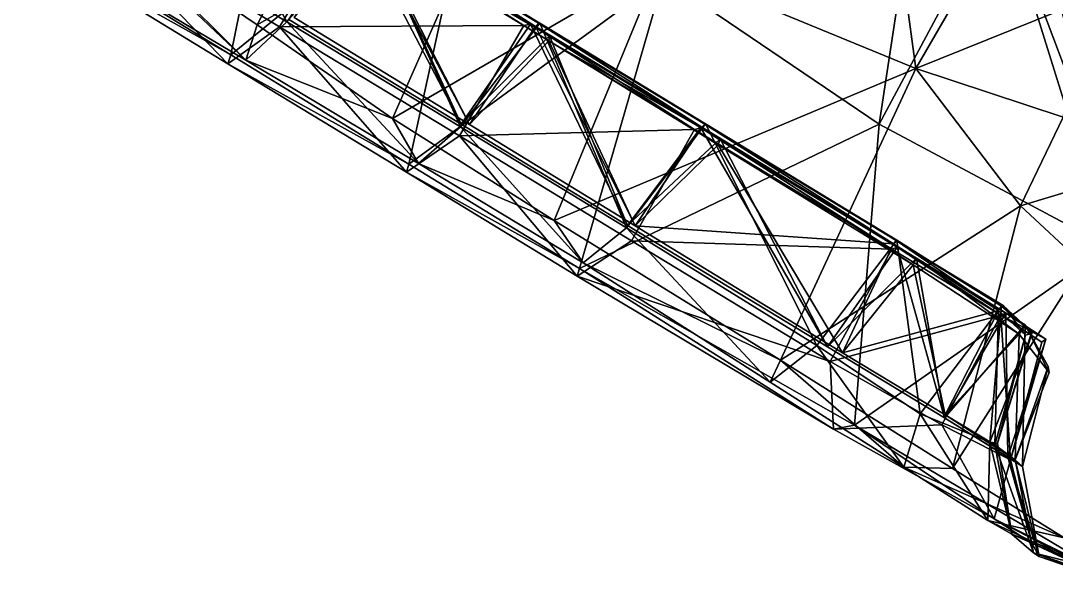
# Model space of a CAD drawing. Extents: x -4.77 to 4.77, y -2.48 to 3.3.
# Drawn here: x -2.607 to -1.952, y 0.219 to 0.576 of the extents above; entities that cross this region are included whole.
import ezdxf

# ---------------------------------------------------------------- set-up
doc = ezdxf.new("R2010")
doc.units = 0

msp = doc.modelspace()

# ---------------------------------------------------------------- linework, layer by layer
for points in [[(-2.43252, 0.75995, -0.98002), (-2.47429, 0.55414, -0.81998), (-2.60515, 0.63453, -0.81454)], [(-2.43252, 0.75995, 0.98002), (-2.60515, 0.63453, 0.81454), (-2.47429, 0.55414, 0.81998)], [(-2.31887, 0.68039, -0.97845), (-2.47429, 0.55414, -0.81998), (-2.43252, 0.75995, -0.98002)], [(-2.31887, 0.68039, 0.97845), (-2.43252, 0.75995, 0.98002), (-2.47429, 0.55414, 0.81998)], [(-2.43878, 0.57499, -0.23834), (-2.5663, 0.65219, -0.23908), (-2.5159, 0.71776, -0.27047)], [(-2.43878, 0.57499, 0.23834), (-2.5159, 0.71776, 0.27047), (-2.5663, 0.65219, 0.23908)], [(-2.38422, 0.71848, -0.1492), (-2.56571, 0.64646, -0.14934), (-2.45761, 0.573, -0.14946)], [(-2.38422, 0.71848, 0.1492), (-2.45761, 0.573, 0.14946), (-2.56571, 0.64646, 0.14934)], [(-2.43878, 0.57499, -0.23834), (-2.5159, 0.71776, -0.27047), (-2.38851, 0.64056, -0.27136)], [(-2.43878, 0.57499, 0.23834), (-2.38851, 0.64056, 0.27136), (-2.5159, 0.71776, 0.27047)], [(-2.45761, 0.573, -0.14946), (-2.30843, 0.6577, -0.1492), (-2.38422, 0.71848, -0.1492)], [(-2.45761, 0.573, 0.14946), (-2.38422, 0.71848, 0.1492), (-2.30843, 0.6577, 0.1492)], [(-2.20052, 0.60279, -0.98036), (-2.03738, 0.68679, -1.1115), (-2.06415, 0.51013, -0.98037)], [(-2.20052, 0.60279, 0.98036), (-2.06415, 0.51013, 0.98037), (-2.03738, 0.68679, 1.1115)], [(-2.06415, 0.51013, -0.98037), (-2.03738, 0.68679, -1.1115), (-1.98748, 0.65361, -1.1102)], [(-2.06415, 0.51013, 0.98037), (-1.98748, 0.65361, 1.1102), (-2.03738, 0.68679, 1.1115)], [(-2.31887, 0.68039, -0.97845), (-2.3616, 0.48499, -0.82462), (-2.47429, 0.55414, -0.81998)], [(-2.31887, 0.68039, 0.97845), (-2.47429, 0.55414, 0.81998), (-2.3616, 0.48499, 0.82462)], [(-2.20052, 0.60279, -0.98036), (-2.3616, 0.48499, -0.82462), (-2.31887, 0.68039, -0.97845)], [(-2.20052, 0.60279, 0.98036), (-2.31887, 0.68039, 0.97845), (-2.3616, 0.48499, 0.82462)], [(-2.04104, 0.54536, -0.15253), (-1.97142, 0.6658, -0.1762), (-2.05402, 0.64191, -0.15054)], [(-2.04104, 0.54536, 0.15253), (-2.05402, 0.64191, 0.15054), (-1.97142, 0.6658, 0.1762)], [(-2.04104, 0.54536, -0.15253), (-1.93468, 0.58829, -0.21334), (-1.97142, 0.6658, -0.1762)], [(-2.04104, 0.54536, 0.15253), (-1.97142, 0.6658, 0.1762), (-1.93468, 0.58829, 0.21334)], [(-1.91084, 0.45049, -0.9659), (-1.98748, 0.65361, -1.1102), (-1.97303, 0.66663, -1.10722)], [(-1.91084, 0.45049, 0.9659), (-1.97303, 0.66663, 1.10722), (-1.98748, 0.65361, 1.1102)], [(-1.9113, 0.59113, -0.97017), (-1.91084, 0.45049, -0.9659), (-1.97303, 0.66663, -1.10722)], [(-1.9113, 0.59113, 0.97017), (-1.97303, 0.66663, 1.10722), (-1.91084, 0.45049, 0.9659)], [(-2.45761, 0.573, -0.14946), (-2.37196, 0.51376, -0.14989), (-2.30843, 0.6577, -0.1492)], [(-2.45761, 0.573, 0.14946), (-2.30843, 0.6577, 0.1492), (-2.37196, 0.51376, 0.14989)], [(-2.20278, 0.61201, -0.1492), (-2.30843, 0.6577, -0.1492), (-2.37196, 0.51376, -0.14989)], [(-2.20278, 0.61201, 0.1492), (-2.37196, 0.51376, 0.14989), (-2.30843, 0.6577, 0.1492)], [(-2.47615, 0.5484, -0.79311), (-2.5759, 0.65208, -0.75636), (-2.60715, 0.62849, -0.78784)], [(-2.47615, 0.5484, 0.79311), (-2.60715, 0.62849, 0.78784), (-2.5759, 0.65208, 0.75636)], [(-2.46469, 0.55074, -0.20604), (-2.59161, 0.62641, -0.20695), (-2.5663, 0.65219, -0.23908)], [(-2.46469, 0.55074, 0.20604), (-2.5663, 0.65219, 0.23908), (-2.59161, 0.62641, 0.20695)], [(-2.40176, 0.64133, -0.71935), (-2.5759, 0.65208, -0.75636), (-2.44354, 0.57189, -0.76138)], [(-2.47615, 0.5484, -0.79311), (-2.44354, 0.57189, -0.76138), (-2.5759, 0.65208, -0.75636)], [(-2.40176, 0.64133, 0.71935), (-2.44354, 0.57189, 0.76138), (-2.5759, 0.65208, 0.75636)], [(-2.47615, 0.5484, 0.79311), (-2.5759, 0.65208, 0.75636), (-2.44354, 0.57189, 0.76138)], [(-2.46469, 0.55074, -0.20604), (-2.5663, 0.65219, -0.23908), (-2.43878, 0.57499, -0.23834)], [(-2.46469, 0.55074, 0.20604), (-2.43878, 0.57499, 0.23834), (-2.5663, 0.65219, 0.23908)], [(-2.06415, 0.51013, -0.98037), (-1.98748, 0.65361, -1.1102), (-1.91846, 0.43243, -0.9829)], [(-2.06415, 0.51013, 0.98037), (-1.91846, 0.43243, 0.9829), (-1.98748, 0.65361, 1.1102)], [(-1.91084, 0.45049, -0.9659), (-1.91846, 0.43243, -0.9829), (-1.98748, 0.65361, -1.1102)], [(-1.91084, 0.45049, 0.9659), (-1.98748, 0.65361, 1.1102), (-1.91846, 0.43243, 0.9829)], [(-2.56571, 0.64646, -0.14934), (-2.59161, 0.62641, -0.20695), (-2.46469, 0.55074, -0.20604)], [(-2.56571, 0.64646, 0.14934), (-2.46469, 0.55074, 0.20604), (-2.59161, 0.62641, 0.20695)], [(-2.56571, 0.64646, -0.14934), (-2.46469, 0.55074, -0.20604), (-2.45761, 0.573, -0.14946)], [(-2.56571, 0.64646, 0.14934), (-2.45761, 0.573, 0.14946), (-2.46469, 0.55074, 0.20604)], [(-2.28885, 0.5727, -0.72255), (-2.40176, 0.64133, -0.71935), (-2.44354, 0.57189, -0.76138)], [(-2.28885, 0.5727, 0.72255), (-2.44354, 0.57189, 0.76138), (-2.40176, 0.64133, 0.71935)], [(-2.32901, 0.50849, -0.23781), (-2.43878, 0.57499, -0.23834), (-2.38851, 0.64056, -0.27136)], [(-2.32901, 0.50849, 0.23781), (-2.38851, 0.64056, 0.27136), (-2.43878, 0.57499, 0.23834)], [(-2.32865, 0.51016, -0.59067), (-2.43756, 0.57641, -0.58665), (-2.3972, 0.6419, -0.63147)], [(-2.32865, 0.51016, 0.59067), (-2.3972, 0.6419, 0.63147), (-2.43756, 0.57641, 0.58665)], [(-2.3232, 0.50998, -0.40777), (-2.39149, 0.63875, -0.36407), (-2.43425, 0.57765, -0.40724)], [(-2.3232, 0.50998, 0.40777), (-2.43425, 0.57765, 0.40724), (-2.39149, 0.63875, 0.36407)], [(-2.28885, 0.5727, -0.72255), (-2.3972, 0.6419, -0.63147), (-2.40176, 0.64133, -0.71935)], [(-2.28885, 0.5727, 0.72255), (-2.40176, 0.64133, 0.71935), (-2.3972, 0.6419, 0.63147)], [(-2.32865, 0.51016, -0.59067), (-2.3972, 0.6419, -0.63147), (-2.28462, 0.57351, -0.63474)], [(-2.28885, 0.5727, -0.72255), (-2.28462, 0.57351, -0.63474), (-2.3972, 0.6419, -0.63147)], [(-2.32865, 0.51016, 0.59067), (-2.28462, 0.57351, 0.63474), (-2.3972, 0.6419, 0.63147)], [(-2.28885, 0.5727, 0.72255), (-2.3972, 0.6419, 0.63147), (-2.28462, 0.57351, 0.63474)], [(-2.38928, 0.64075, -0.31488), (-2.39149, 0.63875, -0.36407), (-2.28149, 0.57211, -0.36423)], [(-2.38928, 0.64075, 0.31488), (-2.28149, 0.57211, 0.36423), (-2.39149, 0.63875, 0.36407)], [(-2.3232, 0.50998, -0.40777), (-2.28149, 0.57211, -0.36423), (-2.39149, 0.63875, -0.36407)], [(-2.3232, 0.50998, 0.40777), (-2.39149, 0.63875, 0.36407), (-2.28149, 0.57211, 0.36423)], [(-2.27955, 0.57406, -0.3154), (-2.38851, 0.64056, -0.27136), (-2.38928, 0.64075, -0.31488)], [(-2.38928, 0.64075, -0.31488), (-2.28149, 0.57211, -0.36423), (-2.27955, 0.57406, -0.3154)], [(-2.27955, 0.57406, 0.3154), (-2.38928, 0.64075, 0.31488), (-2.38851, 0.64056, 0.27136)], [(-2.38928, 0.64075, 0.31488), (-2.27955, 0.57406, 0.3154), (-2.28149, 0.57211, 0.36423)], [(-2.32901, 0.50849, -0.23781), (-2.38851, 0.64056, -0.27136), (-2.27888, 0.57406, -0.27218)], [(-2.27955, 0.57406, -0.3154), (-2.27888, 0.57406, -0.27218), (-2.38851, 0.64056, -0.27136)], [(-2.32901, 0.50849, 0.23781), (-2.27888, 0.57406, 0.27218), (-2.38851, 0.64056, 0.27136)], [(-2.27955, 0.57406, 0.3154), (-2.38851, 0.64056, 0.27136), (-2.27888, 0.57406, 0.27218)], [(-2.20278, 0.61201, -0.1492), (-2.04104, 0.54536, -0.15253), (-2.05402, 0.64191, -0.15054)], [(-2.20278, 0.61201, 0.1492), (-2.05402, 0.64191, 0.15054), (-2.04104, 0.54536, 0.15253)], [(-2.47429, 0.55414, -0.81998), (-2.60715, 0.62849, -0.78784), (-2.60515, 0.63453, -0.81454)], [(-2.47429, 0.55414, 0.81998), (-2.60515, 0.63453, 0.81454), (-2.60715, 0.62849, 0.78784)], [(-2.32865, 0.51016, -0.59067), (-2.38541, 0.63471, -0.53161), (-2.43756, 0.57641, -0.58665)], [(-2.32865, 0.51016, 0.59067), (-2.43756, 0.57641, 0.58665), (-2.38541, 0.63471, 0.53161)], [(-2.3232, 0.50998, -0.40777), (-2.43425, 0.57765, -0.40724), (-2.38513, 0.6313, -0.43596)], [(-2.3232, 0.50998, 0.40777), (-2.38513, 0.6313, 0.43596), (-2.43425, 0.57765, 0.40724)], [(-2.27278, 0.56622, -0.53234), (-2.38513, 0.6313, -0.43596), (-2.38541, 0.63471, -0.53161)], [(-2.32865, 0.51016, -0.59067), (-2.27278, 0.56622, -0.53234), (-2.38541, 0.63471, -0.53161)], [(-2.27278, 0.56622, 0.53234), (-2.38541, 0.63471, 0.53161), (-2.38513, 0.6313, 0.43596)], [(-2.32865, 0.51016, 0.59067), (-2.38541, 0.63471, 0.53161), (-2.27278, 0.56622, 0.53234)], [(-2.3232, 0.50998, -0.40777), (-2.38513, 0.6313, -0.43596), (-2.27307, 0.56294, -0.43671)], [(-2.27278, 0.56622, -0.53234), (-2.27307, 0.56294, -0.43671), (-2.38513, 0.6313, -0.43596)], [(-2.3232, 0.50998, 0.40777), (-2.27307, 0.56294, 0.43671), (-2.38513, 0.6313, 0.43596)], [(-2.27278, 0.56622, 0.53234), (-2.38513, 0.6313, 0.43596), (-2.27307, 0.56294, 0.43671)], [(-2.47429, 0.55414, -0.81998), (-2.47615, 0.5484, -0.79311), (-2.60715, 0.62849, -0.78784)], [(-2.47429, 0.55414, 0.81998), (-2.60715, 0.62849, 0.78784), (-2.47615, 0.5484, 0.79311)], [(-2.20278, 0.61201, -0.1492), (-2.37196, 0.51376, -0.14989), (-2.2697, 0.4492, -0.15023)], [(-2.20278, 0.61201, 0.1492), (-2.2697, 0.4492, 0.15023), (-2.37196, 0.51376, 0.14989)], [(-2.2697, 0.4492, -0.15023), (-2.04104, 0.54536, -0.15253), (-2.20278, 0.61201, -0.1492)], [(-2.2697, 0.4492, 0.15023), (-2.20278, 0.61201, 0.1492), (-2.04104, 0.54536, 0.15253)], [(-2.20052, 0.60279, -0.98036), (-2.25374, 0.41879, -0.82908), (-2.3616, 0.48499, -0.82462)], [(-2.20052, 0.60279, 0.98036), (-2.3616, 0.48499, 0.82462), (-2.25374, 0.41879, 0.82908)], [(-2.06415, 0.51013, -0.98037), (-2.25374, 0.41879, -0.82908), (-2.20052, 0.60279, -0.98036)], [(-2.06415, 0.51013, 0.98037), (-2.20052, 0.60279, 0.98036), (-2.25374, 0.41879, 0.82908)], [(-1.94769, 0.51467, -0.20894), (-1.93468, 0.58829, -0.21334), (-2.04104, 0.54536, -0.15253)], [(-1.94769, 0.51467, 0.20894), (-2.04104, 0.54536, 0.15253), (-1.93468, 0.58829, 0.21334)], [(-2.36316, 0.47981, -0.79778), (-2.44354, 0.57189, -0.76138), (-2.47615, 0.5484, -0.79311)], [(-2.36316, 0.47981, 0.79778), (-2.47615, 0.5484, 0.79311), (-2.44354, 0.57189, 0.76138)], [(-2.35558, 0.48535, -0.20561), (-2.46469, 0.55074, -0.20604), (-2.43878, 0.57499, -0.23834)], [(-2.35558, 0.48535, 0.20561), (-2.43878, 0.57499, 0.23834), (-2.46469, 0.55074, 0.20604)], [(-2.37196, 0.51376, -0.14989), (-2.45761, 0.573, -0.14946), (-2.46469, 0.55074, -0.20604)], [(-2.37196, 0.51376, 0.14989), (-2.46469, 0.55074, 0.20604), (-2.45761, 0.573, 0.14946)], [(-2.28885, 0.5727, -0.72255), (-2.44354, 0.57189, -0.76138), (-2.32959, 0.50286, -0.76569)], [(-2.28885, 0.5727, 0.72255), (-2.32959, 0.50286, 0.76569), (-2.44354, 0.57189, 0.76138)], [(-2.36316, 0.47981, -0.79778), (-2.32959, 0.50286, -0.76569), (-2.44354, 0.57189, -0.76138)], [(-2.36316, 0.47981, 0.79778), (-2.44354, 0.57189, 0.76138), (-2.32959, 0.50286, 0.76569)], [(-2.35558, 0.48535, -0.20561), (-2.43878, 0.57499, -0.23834), (-2.32901, 0.50849, -0.23781)], [(-2.35558, 0.48535, 0.20561), (-2.32901, 0.50849, 0.23781), (-2.43878, 0.57499, 0.23834)], [(-2.1809, 0.5068, -0.72545), (-2.28885, 0.5727, -0.72255), (-2.32959, 0.50286, -0.76569)], [(-2.1809, 0.5068, 0.72545), (-2.32959, 0.50286, 0.76569), (-2.28885, 0.5727, 0.72255)], [(-2.22406, 0.44464, -0.23771), (-2.32901, 0.50849, -0.23781), (-2.27888, 0.57406, -0.27218)], [(-2.22406, 0.44464, 0.23771), (-2.27888, 0.57406, 0.27218), (-2.32901, 0.50849, 0.23781)], [(-2.22327, 0.44611, -0.59727), (-2.32865, 0.51016, -0.59067), (-2.28462, 0.57351, -0.63474)], [(-2.22327, 0.44611, 0.59727), (-2.28462, 0.57351, 0.63474), (-2.32865, 0.51016, 0.59067)], [(-2.2185, 0.44592, -0.40964), (-2.28149, 0.57211, -0.36423), (-2.3232, 0.50998, -0.40777)], [(-2.2185, 0.44592, 0.40964), (-2.3232, 0.50998, 0.40777), (-2.28149, 0.57211, 0.36423)], [(-2.1809, 0.5068, -0.72545), (-2.28462, 0.57351, -0.63474), (-2.28885, 0.5727, -0.72255)], [(-2.1809, 0.5068, 0.72545), (-2.28885, 0.5727, 0.72255), (-2.28462, 0.57351, 0.63474)], [(-2.22327, 0.44611, -0.59727), (-2.28462, 0.57351, -0.63474), (-2.17691, 0.50798, -0.63791)], [(-2.1809, 0.5068, -0.72545), (-2.17691, 0.50798, -0.63791), (-2.28462, 0.57351, -0.63474)], [(-2.22327, 0.44611, 0.59727), (-2.17691, 0.50798, 0.63791), (-2.28462, 0.57351, 0.63474)], [(-2.1809, 0.5068, 0.72545), (-2.28462, 0.57351, 0.63474), (-2.17691, 0.50798, 0.63791)], [(-2.27955, 0.57406, -0.3154), (-2.28149, 0.57211, -0.36423), (-2.17622, 0.50829, -0.36435)], [(-2.27955, 0.57406, 0.3154), (-2.17622, 0.50829, 0.36435), (-2.28149, 0.57211, 0.36423)], [(-2.2185, 0.44592, -0.40964), (-2.17622, 0.50829, -0.36435), (-2.28149, 0.57211, -0.36423)], [(-2.2185, 0.44592, 0.40964), (-2.28149, 0.57211, 0.36423), (-2.17622, 0.50829, 0.36435)], [(-2.17452, 0.51023, -0.31588), (-2.27888, 0.57406, -0.27218), (-2.27955, 0.57406, -0.3154)], [(-2.27955, 0.57406, -0.3154), (-2.17622, 0.50829, -0.36435), (-2.17452, 0.51023, -0.31588)], [(-2.17452, 0.51023, 0.31588), (-2.27955, 0.57406, 0.3154), (-2.27888, 0.57406, 0.27218)], [(-2.27955, 0.57406, 0.3154), (-2.17452, 0.51023, 0.31588), (-2.17622, 0.50829, 0.36435)], [(-2.22406, 0.44464, -0.23771), (-2.27888, 0.57406, -0.27218), (-2.17395, 0.51039, -0.27298)], [(-2.17452, 0.51023, -0.31588), (-2.17395, 0.51039, -0.27298), (-2.27888, 0.57406, -0.27218)], [(-2.22406, 0.44464, 0.23771), (-2.17395, 0.51039, 0.27298), (-2.27888, 0.57406, 0.27218)], [(-2.17452, 0.51023, 0.31588), (-2.27888, 0.57406, 0.27218), (-2.17395, 0.51039, 0.27298)], [(-2.22327, 0.44611, -0.59727), (-2.27278, 0.56622, -0.53234), (-2.32865, 0.51016, -0.59067)], [(-2.22327, 0.44611, 0.59727), (-2.32865, 0.51016, 0.59067), (-2.27278, 0.56622, 0.53234)], [(-2.16476, 0.50102, -0.53324), (-2.27307, 0.56294, -0.43671), (-2.27278, 0.56622, -0.53234)], [(-2.16476, 0.50102, 0.53324), (-2.27278, 0.56622, 0.53234), (-2.27307, 0.56294, 0.43671)], [(-2.22327, 0.44611, -0.59727), (-2.16476, 0.50102, -0.53324), (-2.27278, 0.56622, -0.53234)], [(-2.22327, 0.44611, 0.59727), (-2.27278, 0.56622, 0.53234), (-2.16476, 0.50102, 0.53324)], [(-2.2185, 0.44592, -0.40964), (-2.3232, 0.50998, -0.40777), (-2.27307, 0.56294, -0.43671)], [(-2.2185, 0.44592, 0.40964), (-2.27307, 0.56294, 0.43671), (-2.3232, 0.50998, 0.40777)], [(-2.2185, 0.44592, -0.40964), (-2.27307, 0.56294, -0.43671), (-2.16608, 0.49706, -0.4378)], [(-2.16476, 0.50102, -0.53324), (-2.16608, 0.49706, -0.4378), (-2.27307, 0.56294, -0.43671)], [(-2.2185, 0.44592, 0.40964), (-2.16608, 0.49706, 0.4378), (-2.27307, 0.56294, 0.43671)], [(-2.16476, 0.50102, 0.53324), (-2.27307, 0.56294, 0.43671), (-2.16608, 0.49706, 0.4378)], [(-2.3616, 0.48499, -0.82462), (-2.47615, 0.5484, -0.79311), (-2.47429, 0.55414, -0.81998)], [(-2.3616, 0.48499, 0.82462), (-2.47429, 0.55414, 0.81998), (-2.47615, 0.5484, 0.79311)], [(-2.37196, 0.51376, -0.14989), (-2.46469, 0.55074, -0.20604), (-2.35558, 0.48535, -0.20561)], [(-2.37196, 0.51376, 0.14989), (-2.35558, 0.48535, 0.20561), (-2.46469, 0.55074, 0.20604)], [(-2.3616, 0.48499, -0.82462), (-2.36316, 0.47981, -0.79778), (-2.47615, 0.5484, -0.79311)], [(-2.3616, 0.48499, 0.82462), (-2.47615, 0.5484, 0.79311), (-2.36316, 0.47981, 0.79778)], [(-2.2697, 0.4492, -0.15023), (-2.12661, 0.36092, -0.15053), (-2.04104, 0.54536, -0.15253)], [(-2.2697, 0.4492, 0.15023), (-2.04104, 0.54536, 0.15253), (-2.12661, 0.36092, 0.15053)], [(-1.97467, 0.45859, -0.18228), (-2.04104, 0.54536, -0.15253), (-2.12661, 0.36092, -0.15053)], [(-1.97467, 0.45859, 0.18228), (-2.12661, 0.36092, 0.15053), (-2.04104, 0.54536, 0.15253)], [(-1.94769, 0.51467, -0.20894), (-2.04104, 0.54536, -0.15253), (-1.97467, 0.45859, -0.18228)], [(-1.94769, 0.51467, 0.20894), (-1.97467, 0.45859, 0.18228), (-2.04104, 0.54536, 0.15253)], [(-2.2697, 0.4492, -0.15023), (-2.37196, 0.51376, -0.14989), (-2.35558, 0.48535, -0.20561)], [(-2.2697, 0.4492, 0.15023), (-2.35558, 0.48535, 0.20561), (-2.37196, 0.51376, 0.14989)], [(-1.97467, 0.45859, -0.18228), (-1.92919, 0.47213, -0.23878), (-1.94769, 0.51467, -0.20894)], [(-1.97467, 0.45859, 0.18228), (-1.94769, 0.51467, 0.20894), (-1.92919, 0.47213, 0.23878)], [(-2.25138, 0.42235, -0.20571), (-2.35558, 0.48535, -0.20561), (-2.32901, 0.50849, -0.23781)], [(-2.25138, 0.42235, 0.20571), (-2.32901, 0.50849, 0.23781), (-2.35558, 0.48535, 0.20561)], [(-2.1809, 0.5068, -0.72545), (-2.32959, 0.50286, -0.76569), (-2.22071, 0.43646, -0.76929)], [(-2.1809, 0.5068, 0.72545), (-2.22071, 0.43646, 0.76929), (-2.32959, 0.50286, 0.76569)], [(-2.25138, 0.42235, -0.20571), (-2.32901, 0.50849, -0.23781), (-2.22406, 0.44464, -0.23771)], [(-2.25138, 0.42235, 0.20571), (-2.22406, 0.44464, 0.23771), (-2.32901, 0.50849, 0.23781)], [(-2.06415, 0.51013, -0.98037), (-2.07983, 0.31965, -0.84408), (-2.25374, 0.41879, -0.82908)], [(-2.06415, 0.51013, 0.98037), (-2.25374, 0.41879, 0.82908), (-2.07983, 0.31965, 0.84408)], [(-2.10361, 0.37007, -0.23931), (-2.22406, 0.44464, -0.23771), (-2.17395, 0.51039, -0.27298)], [(-2.10361, 0.37007, 0.23931), (-2.17395, 0.51039, 0.27298), (-2.22406, 0.44464, 0.23771)], [(-2.09691, 0.36929, -0.59695), (-2.22327, 0.44611, -0.59727), (-2.17691, 0.50798, -0.63791)], [(-2.09691, 0.36929, 0.59695), (-2.17691, 0.50798, 0.63791), (-2.22327, 0.44611, 0.59727)], [(-2.05623, 0.43115, -0.72904), (-2.1809, 0.5068, -0.72545), (-2.22071, 0.43646, -0.76929)], [(-2.05623, 0.43115, 0.72904), (-2.22071, 0.43646, 0.76929), (-2.1809, 0.5068, 0.72545)], [(-2.05499, 0.43443, -0.36431), (-2.17622, 0.50829, -0.36435), (-2.2185, 0.44592, -0.40964)], [(-2.05499, 0.43443, 0.36431), (-2.2185, 0.44592, 0.40964), (-2.17622, 0.50829, 0.36435)], [(-2.05623, 0.43115, -0.72904), (-2.17691, 0.50798, -0.63791), (-2.1809, 0.5068, -0.72545)], [(-2.05623, 0.43115, 0.72904), (-2.1809, 0.5068, 0.72545), (-2.17691, 0.50798, 0.63791)], [(-2.09691, 0.36929, -0.59695), (-2.17691, 0.50798, -0.63791), (-2.05269, 0.43246, -0.64154)], [(-2.05623, 0.43115, -0.72904), (-2.05269, 0.43246, -0.64154), (-2.17691, 0.50798, -0.63791)], [(-2.09691, 0.36929, 0.59695), (-2.05269, 0.43246, 0.64154), (-2.17691, 0.50798, 0.63791)], [(-2.05623, 0.43115, 0.72904), (-2.17691, 0.50798, 0.63791), (-2.05269, 0.43246, 0.64154)], [(-2.17452, 0.51023, -0.31588), (-2.17622, 0.50829, -0.36435), (-2.05499, 0.43443, -0.36431)], [(-2.17452, 0.51023, 0.31588), (-2.05499, 0.43443, 0.36431), (-2.17622, 0.50829, 0.36435)], [(-2.05339, 0.4366, -0.3164), (-2.17395, 0.51039, -0.27298), (-2.17452, 0.51023, -0.31588)], [(-2.05339, 0.4366, 0.3164), (-2.17452, 0.51023, 0.31588), (-2.17395, 0.51039, 0.27298)], [(-2.17452, 0.51023, -0.31588), (-2.05499, 0.43443, -0.36431), (-2.05339, 0.4366, -0.3164)], [(-2.17452, 0.51023, 0.31588), (-2.05339, 0.4366, 0.3164), (-2.05499, 0.43443, 0.36431)], [(-2.10361, 0.37007, -0.23931), (-2.17395, 0.51039, -0.27298), (-2.05307, 0.43677, -0.27404)], [(-2.05339, 0.4366, -0.3164), (-2.05307, 0.43677, -0.27404), (-2.17395, 0.51039, -0.27298)], [(-2.10361, 0.37007, 0.23931), (-2.05307, 0.43677, 0.27404), (-2.17395, 0.51039, 0.27298)], [(-2.05339, 0.4366, 0.3164), (-2.17395, 0.51039, 0.27298), (-2.05307, 0.43677, 0.27404)], [(-2.07983, 0.31965, -0.84408), (-2.06415, 0.51013, -0.98037), (-1.91846, 0.43243, -0.9829)], [(-2.07983, 0.31965, 0.84408), (-1.91846, 0.43243, 0.9829), (-2.06415, 0.51013, 0.98037)], [(-2.25509, 0.41402, -0.8022), (-2.32959, 0.50286, -0.76569), (-2.36316, 0.47981, -0.79778)], [(-2.25509, 0.41402, 0.8022), (-2.36316, 0.47981, 0.79778), (-2.32959, 0.50286, 0.76569)], [(-2.25509, 0.41402, -0.8022), (-2.22071, 0.43646, -0.76929), (-2.32959, 0.50286, -0.76569)], [(-2.25509, 0.41402, 0.8022), (-2.32959, 0.50286, 0.76569), (-2.22071, 0.43646, 0.76929)], [(-2.09691, 0.36929, -0.59695), (-2.16476, 0.50102, -0.53324), (-2.22327, 0.44611, -0.59727)], [(-2.09691, 0.36929, 0.59695), (-2.22327, 0.44611, 0.59727), (-2.16476, 0.50102, 0.53324)], [(-2.04269, 0.42114, -0.43902), (-2.16608, 0.49706, -0.4378), (-2.16476, 0.50102, -0.53324)], [(-2.04269, 0.42114, 0.43902), (-2.16476, 0.50102, 0.53324), (-2.16608, 0.49706, 0.4378)], [(-2.04269, 0.42114, -0.43902), (-2.16476, 0.50102, -0.53324), (-2.04046, 0.42543, -0.53404)], [(-2.09691, 0.36929, -0.59695), (-2.04046, 0.42543, -0.53404), (-2.16476, 0.50102, -0.53324)], [(-2.04269, 0.42114, 0.43902), (-2.04046, 0.42543, 0.53404), (-2.16476, 0.50102, 0.53324)], [(-2.09691, 0.36929, 0.59695), (-2.16476, 0.50102, 0.53324), (-2.04046, 0.42543, 0.53404)], [(-2.08741, 0.36557, -0.41651), (-2.2185, 0.44592, -0.40964), (-2.16608, 0.49706, -0.4378)], [(-2.08741, 0.36557, 0.41651), (-2.16608, 0.49706, 0.4378), (-2.2185, 0.44592, 0.40964)], [(-2.08741, 0.36557, -0.41651), (-2.16608, 0.49706, -0.4378), (-2.04269, 0.42114, -0.43902)], [(-2.08741, 0.36557, 0.41651), (-2.04269, 0.42114, 0.43902), (-2.16608, 0.49706, 0.4378)], [(-2.25374, 0.41879, -0.82908), (-2.36316, 0.47981, -0.79778), (-2.3616, 0.48499, -0.82462)], [(-2.25374, 0.41879, 0.82908), (-2.3616, 0.48499, 0.82462), (-2.36316, 0.47981, 0.79778)], [(-2.2697, 0.4492, -0.15023), (-2.35558, 0.48535, -0.20561), (-2.25138, 0.42235, -0.20571)], [(-2.2697, 0.4492, 0.15023), (-2.25138, 0.42235, 0.20571), (-2.35558, 0.48535, 0.20561)], [(-2.25374, 0.41879, -0.82908), (-2.25509, 0.41402, -0.8022), (-2.36316, 0.47981, -0.79778)], [(-2.25374, 0.41879, 0.82908), (-2.36316, 0.47981, 0.79778), (-2.25509, 0.41402, 0.8022)], [(-1.97467, 0.45859, -0.18228), (-1.93535, 0.4218, -0.22702), (-1.92919, 0.47213, -0.23878)], [(-1.97467, 0.45859, 0.18228), (-1.92919, 0.47213, 0.23878), (-1.93535, 0.4218, 0.22702)], [(-1.97467, 0.45859, -0.18228), (-2.12661, 0.36092, -0.15053), (-2.01784, 0.29233, -0.16096)], [(-1.97467, 0.45859, 0.18228), (-2.01784, 0.29233, 0.16096), (-2.12661, 0.36092, 0.15053)], [(-1.93535, 0.4218, -0.22702), (-1.97467, 0.45859, -0.18228), (-2.01784, 0.29233, -0.16096)], [(-1.93535, 0.4218, 0.22702), (-2.01784, 0.29233, 0.16096), (-1.97467, 0.45859, 0.18228)], [(-2.25138, 0.42235, -0.20571), (-2.12661, 0.36092, -0.15053), (-2.2697, 0.4492, -0.15023)], [(-2.25138, 0.42235, 0.20571), (-2.2697, 0.4492, 0.15023), (-2.12661, 0.36092, 0.15053)], [(-2.05499, 0.43443, -0.36431), (-2.2185, 0.44592, -0.40964), (-2.08741, 0.36557, -0.41651)], [(-2.05499, 0.43443, 0.36431), (-2.08741, 0.36557, 0.41651), (-2.2185, 0.44592, 0.40964)], [(-2.133, 0.34689, -0.20936), (-2.25138, 0.42235, -0.20571), (-2.22406, 0.44464, -0.23771)], [(-2.133, 0.34689, 0.20936), (-2.22406, 0.44464, 0.23771), (-2.25138, 0.42235, 0.20571)], [(-2.133, 0.34689, -0.20936), (-2.22406, 0.44464, -0.23771), (-2.10361, 0.37007, -0.23931)], [(-2.133, 0.34689, 0.20936), (-2.10361, 0.37007, 0.23931), (-2.22406, 0.44464, 0.23771)], [(-2.09506, 0.36006, -0.77371), (-2.22071, 0.43646, -0.76929), (-2.25509, 0.41402, -0.8022)], [(-2.09506, 0.36006, 0.77371), (-2.25509, 0.41402, 0.8022), (-2.22071, 0.43646, 0.76929)], [(-2.05623, 0.43115, -0.72904), (-2.22071, 0.43646, -0.76929), (-2.09506, 0.36006, -0.77371)], [(-2.05623, 0.43115, 0.72904), (-2.09506, 0.36006, 0.77371), (-2.22071, 0.43646, 0.76929)], [(-2.05307, 0.43677, -0.27404), (-2.03828, 0.32685, -0.2439), (-2.10361, 0.37007, -0.23931)], [(-2.05307, 0.43677, 0.27404), (-2.10361, 0.37007, 0.23931), (-2.03828, 0.32685, 0.2439)], [(-2.05269, 0.43246, -0.64154), (-2.02288, 0.32443, -0.6061), (-2.09691, 0.36929, -0.59695)], [(-2.05269, 0.43246, 0.64154), (-2.09691, 0.36929, 0.59695), (-2.02288, 0.32443, 0.6061)], [(-2.08741, 0.36557, -0.41651), (-1.98877, 0.39218, -0.36332), (-2.05499, 0.43443, -0.36431)], [(-2.08741, 0.36557, 0.41651), (-2.05499, 0.43443, 0.36431), (-1.98877, 0.39218, 0.36332)], [(-2.07983, 0.31965, -0.84408), (-1.91846, 0.43243, -0.9829), (-1.92206, 0.22609, -0.84958)], [(-2.07983, 0.31965, 0.84408), (-1.92206, 0.22609, 0.84958), (-1.91846, 0.43243, 0.9829)], [(-2.05269, 0.43246, -0.64154), (-2.05623, 0.43115, -0.72904), (-1.98724, 0.3893, -0.73103)], [(-2.05269, 0.43246, 0.64154), (-1.98724, 0.3893, 0.73103), (-2.05623, 0.43115, 0.72904)], [(-2.05339, 0.4366, -0.3164), (-2.05499, 0.43443, -0.36431), (-1.98877, 0.39218, -0.36332)], [(-2.05339, 0.4366, 0.3164), (-1.98877, 0.39218, 0.36332), (-2.05499, 0.43443, 0.36431)], [(-2.05339, 0.4366, -0.3164), (-1.9868, 0.39508, -0.27537), (-2.05307, 0.43677, -0.27404)], [(-2.05339, 0.4366, 0.3164), (-2.05307, 0.43677, 0.27404), (-1.9868, 0.39508, 0.27537)], [(-2.05339, 0.4366, -0.3164), (-1.98877, 0.39218, -0.36332), (-1.9857, 0.3954, -0.31658)], [(-2.05339, 0.4366, -0.3164), (-1.9857, 0.3954, -0.31658), (-1.9868, 0.39508, -0.27537)], [(-2.05339, 0.4366, 0.3164), (-1.9857, 0.3954, 0.31658), (-1.98877, 0.39218, 0.36332)], [(-2.05339, 0.4366, 0.3164), (-1.9868, 0.39508, 0.27537), (-1.9857, 0.3954, 0.31658)], [(-2.05307, 0.43677, -0.27404), (-1.9868, 0.39508, -0.27537), (-2.03828, 0.32685, -0.2439)], [(-2.05307, 0.43677, 0.27404), (-2.03828, 0.32685, 0.2439), (-1.9868, 0.39508, 0.27537)], [(-2.05269, 0.43246, -0.64154), (-1.98724, 0.3893, -0.73103), (-1.98397, 0.39065, -0.64357)], [(-2.05269, 0.43246, -0.64154), (-1.98397, 0.39065, -0.64357), (-2.02288, 0.32443, -0.6061)], [(-2.05269, 0.43246, 0.64154), (-1.98397, 0.39065, 0.64357), (-1.98724, 0.3893, 0.73103)], [(-2.05269, 0.43246, 0.64154), (-2.02288, 0.32443, 0.6061), (-1.98397, 0.39065, 0.64357)], [(-2.09506, 0.36006, -0.77371), (-1.98724, 0.3893, -0.73103), (-2.05623, 0.43115, -0.72904)], [(-2.09506, 0.36006, 0.77371), (-2.05623, 0.43115, 0.72904), (-1.98724, 0.3893, 0.73103)], [(-2.25138, 0.42235, -0.20571), (-2.133, 0.34689, -0.20936), (-2.12661, 0.36092, -0.15053)], [(-2.25138, 0.42235, 0.20571), (-2.12661, 0.36092, 0.15053), (-2.133, 0.34689, 0.20936)], [(-2.04046, 0.42543, -0.53404), (-2.09691, 0.36929, -0.59695), (-2.02288, 0.32443, -0.6061)], [(-2.04046, 0.42543, 0.53404), (-2.02288, 0.32443, 0.6061), (-2.09691, 0.36929, 0.59695)], [(-2.04269, 0.42114, -0.43902), (-2.02245, 0.32618, -0.41803), (-2.08741, 0.36557, -0.41651)], [(-2.04269, 0.42114, 0.43902), (-2.08741, 0.36557, 0.41651), (-2.02245, 0.32618, 0.41803)], [(-2.04046, 0.42543, -0.53404), (-1.9755, 0.37739, -0.44112), (-2.04269, 0.42114, -0.43902)], [(-2.04046, 0.42543, 0.53404), (-2.04269, 0.42114, 0.43902), (-1.9755, 0.37739, 0.44112)], [(-2.04269, 0.42114, -0.43902), (-1.9755, 0.37739, -0.44112), (-2.02245, 0.32618, -0.41803)], [(-2.04269, 0.42114, 0.43902), (-2.02245, 0.32618, 0.41803), (-1.9755, 0.37739, 0.44112)], [(-2.04046, 0.42543, -0.53404), (-2.02288, 0.32443, -0.6061), (-1.97188, 0.38327, -0.5343)], [(-2.04046, 0.42543, -0.53404), (-1.97188, 0.38327, -0.5343), (-1.9755, 0.37739, -0.44112)], [(-2.04046, 0.42543, 0.53404), (-1.97188, 0.38327, 0.5343), (-2.02288, 0.32443, 0.6061)], [(-2.04046, 0.42543, 0.53404), (-1.9755, 0.37739, 0.44112), (-1.97188, 0.38327, 0.5343)], [(-1.93535, 0.4218, -0.22702), (-2.01784, 0.29233, -0.16096), (-1.94719, 0.24834, -0.21344)], [(-1.93535, 0.4218, 0.22702), (-1.94719, 0.24834, 0.21344), (-2.01784, 0.29233, 0.16096)], [(-2.09313, 0.31725, -0.80625), (-2.25509, 0.41402, -0.8022), (-2.25374, 0.41879, -0.82908)], [(-2.09313, 0.31725, 0.80625), (-2.25374, 0.41879, 0.82908), (-2.25509, 0.41402, 0.8022)], [(-2.09506, 0.36006, -0.77371), (-2.25509, 0.41402, -0.8022), (-2.09313, 0.31725, -0.80625)], [(-2.09506, 0.36006, 0.77371), (-2.09313, 0.31725, 0.80625), (-2.25509, 0.41402, 0.8022)], [(-2.09313, 0.31725, -0.80625), (-2.25374, 0.41879, -0.82908), (-2.07983, 0.31965, -0.84408)], [(-2.09313, 0.31725, 0.80625), (-2.07983, 0.31965, 0.84408), (-2.25374, 0.41879, 0.82908)], [(-1.9868, 0.39508, -0.27537), (-1.99426, 0.309, -0.29674), (-2.03828, 0.32685, -0.2439)], [(-1.9868, 0.39508, 0.27537), (-2.03828, 0.32685, 0.2439), (-1.99426, 0.309, 0.29674)], [(-1.9868, 0.39508, -0.27537), (-1.96736, 0.37843, -0.31257), (-1.99426, 0.309, -0.29674)], [(-1.9868, 0.39508, 0.27537), (-1.99426, 0.309, 0.29674), (-1.96736, 0.37843, 0.31257)], [(-1.9857, 0.3954, -0.31658), (-1.98877, 0.39218, -0.36332), (-1.97162, 0.37659, -0.3389)], [(-1.9857, 0.3954, 0.31658), (-1.97162, 0.37659, 0.3389), (-1.98877, 0.39218, 0.36332)], [(-1.9857, 0.3954, -0.31658), (-1.96736, 0.37843, -0.31257), (-1.9868, 0.39508, -0.27537)], [(-1.9857, 0.3954, 0.31658), (-1.9868, 0.39508, 0.27537), (-1.96736, 0.37843, 0.31257)], [(-1.9857, 0.3954, -0.31658), (-1.97162, 0.37659, -0.3389), (-1.96806, 0.37774, -0.32494)], [(-1.9857, 0.3954, -0.31658), (-1.96806, 0.37774, -0.32494), (-1.96736, 0.37843, -0.31257)], [(-1.9857, 0.3954, 0.31658), (-1.96806, 0.37774, 0.32494), (-1.97162, 0.37659, 0.3389)], [(-1.9857, 0.3954, 0.31658), (-1.96736, 0.37843, 0.31257), (-1.96806, 0.37774, 0.32494)], [(-2.09506, 0.36006, -0.77371), (-2.02446, 0.31985, -0.77269), (-1.98724, 0.3893, -0.73103)], [(-2.09506, 0.36006, 0.77371), (-1.98724, 0.3893, 0.73103), (-2.02446, 0.31985, 0.77269)], [(-2.08741, 0.36557, -0.41651), (-2.02245, 0.32618, -0.41803), (-1.98877, 0.39218, -0.36332)], [(-2.08741, 0.36557, 0.41651), (-1.98877, 0.39218, 0.36332), (-2.02245, 0.32618, 0.41803)], [(-1.98117, 0.29776, -0.73525), (-1.98724, 0.3893, -0.73103), (-2.02446, 0.31985, -0.77269)], [(-1.98117, 0.29776, 0.73525), (-2.02446, 0.31985, 0.77269), (-1.98724, 0.3893, 0.73103)], [(-1.98397, 0.39065, -0.64357), (-1.98267, 0.29946, -0.63825), (-2.02288, 0.32443, -0.6061)], [(-1.98397, 0.39065, 0.64357), (-2.02288, 0.32443, 0.6061), (-1.98267, 0.29946, 0.63825)], [(-1.99093, 0.30715, -0.36836), (-1.98877, 0.39218, -0.36332), (-2.02245, 0.32618, -0.41803)], [(-1.99093, 0.30715, 0.36836), (-2.02245, 0.32618, 0.41803), (-1.98877, 0.39218, 0.36332)], [(-1.99093, 0.30715, -0.36836), (-1.97162, 0.37659, -0.3389), (-1.98877, 0.39218, -0.36332)], [(-1.99093, 0.30715, 0.36836), (-1.98877, 0.39218, 0.36332), (-1.97162, 0.37659, 0.3389)], [(-1.9588, 0.37403, -0.67795), (-1.98397, 0.39065, -0.64357), (-1.98724, 0.3893, -0.73103)], [(-1.9588, 0.37403, 0.67795), (-1.98724, 0.3893, 0.73103), (-1.98397, 0.39065, 0.64357)], [(-1.9588, 0.37403, -0.67795), (-1.98724, 0.3893, -0.73103), (-1.96132, 0.37215, -0.70949)], [(-1.98117, 0.29776, -0.73525), (-1.96132, 0.37215, -0.70949), (-1.98724, 0.3893, -0.73103)], [(-1.9588, 0.37403, 0.67795), (-1.96132, 0.37215, 0.70949), (-1.98724, 0.3893, 0.73103)], [(-1.98117, 0.29776, 0.73525), (-1.98724, 0.3893, 0.73103), (-1.96132, 0.37215, 0.70949)], [(-1.98397, 0.39065, -0.64357), (-1.9588, 0.37403, -0.67795), (-1.98267, 0.29946, -0.63825)], [(-1.98397, 0.39065, 0.64357), (-1.98267, 0.29946, 0.63825), (-1.9588, 0.37403, 0.67795)], [(-1.97346, 0.29345, -0.56118), (-1.97188, 0.38327, -0.5343), (-2.02288, 0.32443, -0.6061)], [(-1.97346, 0.29345, 0.56118), (-2.02288, 0.32443, 0.6061), (-1.97188, 0.38327, 0.5343)], [(-1.97188, 0.38327, -0.5343), (-1.95655, 0.35302, -0.47756), (-1.9755, 0.37739, -0.44112)], [(-1.97188, 0.38327, 0.5343), (-1.9755, 0.37739, 0.44112), (-1.95655, 0.35302, 0.47756)], [(-1.97346, 0.29345, -0.56118), (-1.95723, 0.35677, -0.51777), (-1.97188, 0.38327, -0.5343)], [(-1.97346, 0.29345, 0.56118), (-1.97188, 0.38327, 0.5343), (-1.95723, 0.35677, 0.51777)], [(-1.97188, 0.38327, -0.5343), (-1.95723, 0.35677, -0.51777), (-1.95655, 0.35302, -0.47756)], [(-1.97188, 0.38327, 0.5343), (-1.95655, 0.35302, 0.47756), (-1.95723, 0.35677, 0.51777)], [(-1.97803, 0.29777, -0.45609), (-2.02245, 0.32618, -0.41803), (-1.9755, 0.37739, -0.44112)], [(-1.97803, 0.29777, 0.45609), (-1.9755, 0.37739, 0.44112), (-2.02245, 0.32618, 0.41803)], [(-1.98921, 0.30831, -0.32987), (-1.99426, 0.309, -0.29674), (-1.96736, 0.37843, -0.31257)], [(-1.98921, 0.30831, 0.32987), (-1.96736, 0.37843, 0.31257), (-1.99426, 0.309, 0.29674)], [(-1.98921, 0.30831, -0.32987), (-1.97162, 0.37659, -0.3389), (-1.99093, 0.30715, -0.36836)], [(-1.98921, 0.30831, 0.32987), (-1.99093, 0.30715, 0.36836), (-1.97162, 0.37659, 0.3389)], [(-1.98921, 0.30831, -0.32987), (-1.96736, 0.37843, -0.31257), (-1.96806, 0.37774, -0.32494)], [(-1.98921, 0.30831, 0.32987), (-1.96806, 0.37774, 0.32494), (-1.96736, 0.37843, 0.31257)], [(-1.98921, 0.30831, -0.32987), (-1.96806, 0.37774, -0.32494), (-1.97162, 0.37659, -0.3389)], [(-1.98921, 0.30831, 0.32987), (-1.97162, 0.37659, 0.3389), (-1.96806, 0.37774, 0.32494)], [(-1.98117, 0.29776, -0.73525), (-1.98267, 0.29946, -0.63825), (-1.9588, 0.37403, -0.67795)], [(-1.98117, 0.29776, 0.73525), (-1.9588, 0.37403, 0.67795), (-1.98267, 0.29946, 0.63825)], [(-1.98117, 0.29776, -0.73525), (-1.9588, 0.37403, -0.67795), (-1.96132, 0.37215, -0.70949)], [(-1.98117, 0.29776, 0.73525), (-1.96132, 0.37215, 0.70949), (-1.9588, 0.37403, 0.67795)], [(-1.97803, 0.29777, -0.45609), (-1.9755, 0.37739, -0.44112), (-1.95655, 0.35302, -0.47756)], [(-1.97803, 0.29777, 0.45609), (-1.95655, 0.35302, 0.47756), (-1.9755, 0.37739, 0.44112)], [(-2.10361, 0.37007, -0.23931), (-2.04862, 0.29306, -0.21943), (-2.133, 0.34689, -0.20936)], [(-2.10361, 0.37007, 0.23931), (-2.133, 0.34689, 0.20936), (-2.04862, 0.29306, 0.21943)], [(-2.10361, 0.37007, -0.23931), (-2.03828, 0.32685, -0.2439), (-2.04862, 0.29306, -0.21943)], [(-2.10361, 0.37007, 0.23931), (-2.04862, 0.29306, 0.21943), (-2.03828, 0.32685, 0.2439)], [(-2.04862, 0.29306, -0.21943), (-2.12661, 0.36092, -0.15053), (-2.133, 0.34689, -0.20936)], [(-2.04862, 0.29306, 0.21943), (-2.133, 0.34689, 0.20936), (-2.12661, 0.36092, 0.15053)], [(-2.04862, 0.29306, -0.21943), (-2.01784, 0.29233, -0.16096), (-2.12661, 0.36092, -0.15053)], [(-2.04862, 0.29306, 0.21943), (-2.12661, 0.36092, 0.15053), (-2.01784, 0.29233, 0.16096)], [(-2.09313, 0.31725, -0.80625), (-2.02446, 0.31985, -0.77269), (-2.09506, 0.36006, -0.77371)], [(-2.09313, 0.31725, 0.80625), (-2.09506, 0.36006, 0.77371), (-2.02446, 0.31985, 0.77269)], [(-1.97803, 0.29777, -0.45609), (-1.95723, 0.35677, -0.51777), (-1.97346, 0.29345, -0.56118)], [(-1.97803, 0.29777, -0.45609), (-1.95655, 0.35302, -0.47756), (-1.95723, 0.35677, -0.51777)], [(-1.97803, 0.29777, 0.45609), (-1.97346, 0.29345, 0.56118), (-1.95723, 0.35677, 0.51777)], [(-1.97803, 0.29777, 0.45609), (-1.95723, 0.35677, 0.51777), (-1.95655, 0.35302, 0.47756)], [(-2.03828, 0.32685, -0.2439), (-1.99535, 0.25925, -0.26486), (-2.04862, 0.29306, -0.21943)], [(-2.03828, 0.32685, 0.2439), (-2.04862, 0.29306, 0.21943), (-1.99535, 0.25925, 0.26486)], [(-2.03828, 0.32685, -0.2439), (-1.99426, 0.309, -0.29674), (-1.99535, 0.25925, -0.26486)], [(-2.03828, 0.32685, 0.2439), (-1.99535, 0.25925, 0.26486), (-1.99426, 0.309, 0.29674)], [(-1.98267, 0.29946, -0.63825), (-1.97346, 0.29345, -0.56118), (-2.02288, 0.32443, -0.6061)], [(-1.98267, 0.29946, 0.63825), (-2.02288, 0.32443, 0.6061), (-1.97346, 0.29345, 0.56118)], [(-1.97803, 0.29777, -0.45609), (-1.99093, 0.30715, -0.36836), (-2.02245, 0.32618, -0.41803)], [(-1.97803, 0.29777, 0.45609), (-2.02245, 0.32618, 0.41803), (-1.99093, 0.30715, 0.36836)], [(-2.09313, 0.31725, -0.80625), (-1.9914, 0.26032, -0.80067), (-2.02446, 0.31985, -0.77269)], [(-2.09313, 0.31725, 0.80625), (-2.02446, 0.31985, 0.77269), (-1.9914, 0.26032, 0.80067)], [(-2.07983, 0.31965, -0.84408), (-1.9914, 0.26032, -0.80067), (-2.09313, 0.31725, -0.80625)], [(-2.07983, 0.31965, 0.84408), (-2.09313, 0.31725, 0.80625), (-1.9914, 0.26032, 0.80067)], [(-2.07983, 0.31965, -0.84408), (-1.92206, 0.22609, -0.84958), (-1.9914, 0.26032, -0.80067)], [(-2.07983, 0.31965, 0.84408), (-1.9914, 0.26032, 0.80067), (-1.92206, 0.22609, 0.84958)], [(-1.98117, 0.29776, -0.73525), (-2.02446, 0.31985, -0.77269), (-1.9914, 0.26032, -0.80067)], [(-1.98117, 0.29776, 0.73525), (-1.9914, 0.26032, 0.80067), (-2.02446, 0.31985, 0.77269)], [(-1.98031, 0.2506, -0.32764), (-1.99535, 0.25925, -0.26486), (-1.99426, 0.309, -0.29674)], [(-1.98031, 0.2506, 0.32764), (-1.99426, 0.309, 0.29674), (-1.99535, 0.25925, 0.26486)], [(-1.98031, 0.2506, -0.32764), (-1.99426, 0.309, -0.29674), (-1.98921, 0.30831, -0.32987)], [(-1.98031, 0.2506, 0.32764), (-1.98921, 0.30831, 0.32987), (-1.99426, 0.309, 0.29674)], [(-1.98031, 0.2506, -0.32764), (-1.98921, 0.30831, -0.32987), (-1.99093, 0.30715, -0.36836)], [(-1.98031, 0.2506, 0.32764), (-1.99093, 0.30715, 0.36836), (-1.98921, 0.30831, 0.32987)], [(-1.98031, 0.2506, -0.32764), (-1.99093, 0.30715, -0.36836), (-1.96658, 0.23881, -0.39889)], [(-1.97803, 0.29777, -0.45609), (-1.96658, 0.23881, -0.39889), (-1.99093, 0.30715, -0.36836)], [(-1.98031, 0.2506, 0.32764), (-1.96658, 0.23881, 0.39889), (-1.99093, 0.30715, 0.36836)], [(-1.97803, 0.29777, 0.45609), (-1.99093, 0.30715, 0.36836), (-1.96658, 0.23881, 0.39889)], [(-1.98117, 0.29776, -0.73525), (-1.9914, 0.26032, -0.80067), (-1.96757, 0.24497, -0.74577)], [(-1.98117, 0.29776, 0.73525), (-1.96757, 0.24497, 0.74577), (-1.9914, 0.26032, 0.80067)], [(-1.96757, 0.24497, -0.74577), (-1.98267, 0.29946, -0.63825), (-1.98117, 0.29776, -0.73525)], [(-1.98267, 0.29946, -0.63825), (-1.96285, 0.23657, -0.5902), (-1.97346, 0.29345, -0.56118)], [(-1.96757, 0.24497, -0.74577), (-1.96285, 0.23657, -0.5902), (-1.98267, 0.29946, -0.63825)], [(-1.96757, 0.24497, 0.74577), (-1.98117, 0.29776, 0.73525), (-1.98267, 0.29946, 0.63825)], [(-1.98267, 0.29946, 0.63825), (-1.97346, 0.29345, 0.56118), (-1.96285, 0.23657, 0.5902)], [(-1.96757, 0.24497, 0.74577), (-1.98267, 0.29946, 0.63825), (-1.96285, 0.23657, 0.5902)], [(-1.97803, 0.29777, -0.45609), (-1.96285, 0.23657, -0.5902), (-1.96658, 0.23881, -0.39889)], [(-1.97803, 0.29777, -0.45609), (-1.97346, 0.29345, -0.56118), (-1.96285, 0.23657, -0.5902)], [(-1.97803, 0.29777, 0.45609), (-1.96658, 0.23881, 0.39889), (-1.96285, 0.23657, 0.5902)], [(-1.97803, 0.29777, 0.45609), (-1.96285, 0.23657, 0.5902), (-1.97346, 0.29345, 0.56118)], [(-2.04862, 0.29306, -0.21943), (-1.94719, 0.24834, -0.21344), (-2.01784, 0.29233, -0.16096)], [(-2.04862, 0.29306, -0.21943), (-1.99535, 0.25925, -0.26486), (-1.94719, 0.24834, -0.21344)], [(-2.04862, 0.29306, 0.21943), (-2.01784, 0.29233, 0.16096), (-1.94719, 0.24834, 0.21344)], [(-2.04862, 0.29306, 0.21943), (-1.94719, 0.24834, 0.21344), (-1.99535, 0.25925, 0.26486)], [(-1.9183, 0.22282, -0.30151), (-1.99535, 0.25925, -0.26486), (-1.98031, 0.2506, -0.32764)], [(-1.9183, 0.22282, -0.30151), (-1.94719, 0.24834, -0.21344), (-1.99535, 0.25925, -0.26486)], [(-1.9183, 0.22282, 0.30151), (-1.98031, 0.2506, 0.32764), (-1.99535, 0.25925, 0.26486)], [(-1.9183, 0.22282, 0.30151), (-1.99535, 0.25925, 0.26486), (-1.94719, 0.24834, 0.21344)], [(-1.9914, 0.26032, -0.80067), (-1.91213, 0.21897, -0.73855), (-1.96757, 0.24497, -0.74577)], [(-1.9914, 0.26032, -0.80067), (-1.92206, 0.22609, -0.84958), (-1.91213, 0.21897, -0.73855)], [(-1.9914, 0.26032, 0.80067), (-1.96757, 0.24497, 0.74577), (-1.91213, 0.21897, 0.73855)], [(-1.9914, 0.26032, 0.80067), (-1.91213, 0.21897, 0.73855), (-1.92206, 0.22609, 0.84958)], [(-1.91394, 0.2258, -0.37287), (-1.98031, 0.2506, -0.32764), (-1.96658, 0.23881, -0.39889)], [(-1.91394, 0.2258, -0.37287), (-1.9183, 0.22282, -0.30151), (-1.98031, 0.2506, -0.32764)], [(-1.91394, 0.2258, 0.37287), (-1.96658, 0.23881, 0.39889), (-1.98031, 0.2506, 0.32764)], [(-1.91394, 0.2258, 0.37287), (-1.98031, 0.2506, 0.32764), (-1.9183, 0.22282, 0.30151)], [(-1.91213, 0.21897, -0.73855), (-1.96285, 0.23657, -0.5902), (-1.96757, 0.24497, -0.74577)], [(-1.91213, 0.21897, 0.73855), (-1.96757, 0.24497, 0.74577), (-1.96285, 0.23657, 0.5902)], [(-1.91385, 0.22083, -0.53212), (-1.96658, 0.23881, -0.39889), (-1.96285, 0.23657, -0.5902)], [(-1.91385, 0.22083, -0.53212), (-1.91394, 0.2258, -0.37287), (-1.96658, 0.23881, -0.39889)], [(-1.91385, 0.22083, 0.53212), (-1.96285, 0.23657, 0.5902), (-1.96658, 0.23881, 0.39889)], [(-1.91385, 0.22083, 0.53212), (-1.96658, 0.23881, 0.39889), (-1.91394, 0.2258, 0.37287)], [(-1.91213, 0.21897, -0.73855), (-1.91385, 0.22083, -0.53212), (-1.96285, 0.23657, -0.5902)], [(-1.91213, 0.21897, 0.73855), (-1.96285, 0.23657, 0.5902), (-1.91385, 0.22083, 0.53212)]]:
    msp.add_3dface(points)

doc.saveas('drawing.dxf')
